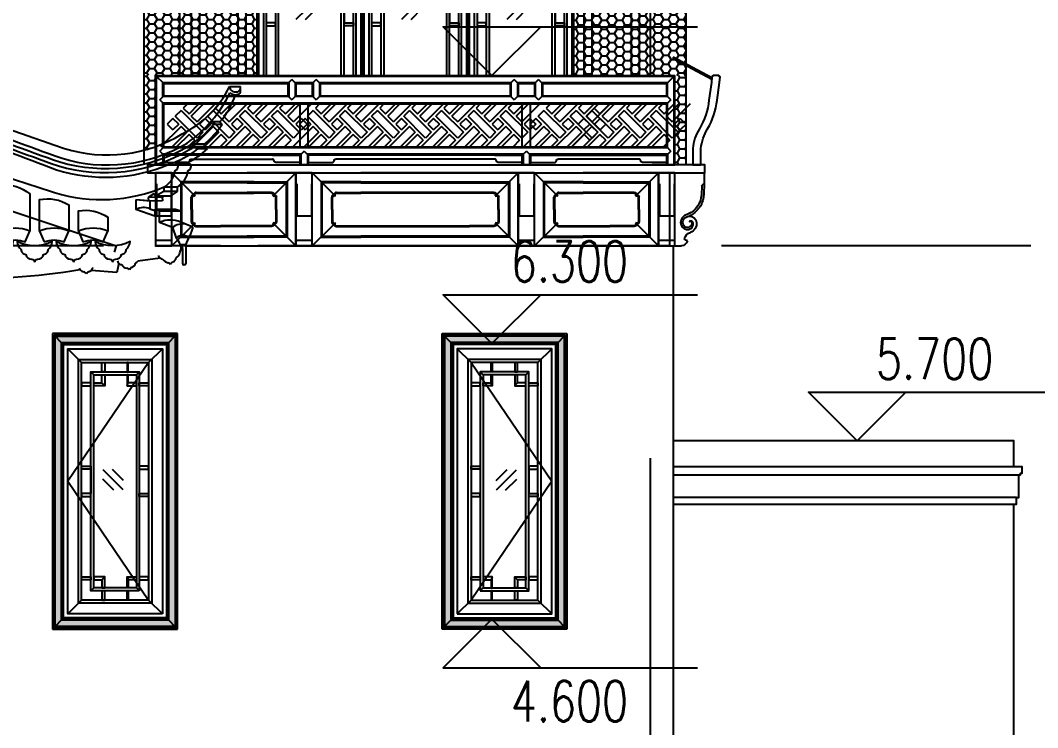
# Model space of a CAD drawing. Extents: x 296441 to 853063, y 459050 to 1117990.
# Drawn here: x 601582 to 607851, y 972470 to 976828 of the extents above; entities that cross this region are included whole.
import ezdxf
from ezdxf.xclip import XClip

# ---------------------------------------------------------------- set-up
doc = ezdxf.new("R2010")
doc.units = 0
doc.header["$LTSCALE"] = 1000
doc.header["$XCLIPFRAME"] = 0
for name, pattern in [('14-GRID$0$CENTER2', [28.575, 19.05, -3.175, 3.175, -3.175]), ('CENTER-1', [10, 6.25, -1.25, 1.25, -1.25]), ('G1-ELEV-ce-20$0$HIDDEN2', [4.7625, 3.175, -1.5875]), ('G1-ELEV-ce-20$0$LPC1417$0$HIDDEN2', [4.7625, 3.175, -1.5875])]:
    doc.linetypes.add(name, pattern=pattern)
for name, color, linetype in [('14-GRID$0$G-GRID', 9, '14-GRID$0$CENTER2'), ('95', 95, 'Continuous'), ('A-ELEV-HEVY', 2, 'Continuous'), ('A-ELEV-XTHIN', 5, 'Continuous'), ('G-ELEV-ce-TEXT$0$A-ANNO-LEVL', 3, 'Continuous'), ('G-ELEV-ce-TEXT$0$A-ANNO-LEVL-TEXT', 255, 'Continuous'), ('G1-ELEV-ce$0$A-ELEV-THIN', 144, 'Continuous'), ('G1-ELEV-ce-20$0$A-ELEV-HDDN', 161, 'G1-ELEV-ce-20$0$HIDDEN2'), ('G1-ELEV-ce-20$0$A-ELEV-HEVY', 2, 'Continuous'), ('G1-ELEV-ce-20$0$A-ELEV-MEDM', 4, 'Continuous'), ('G1-ELEV-ce-20$0$A-ELEV-MEDM-HEVY', 2, 'Continuous'), ('G1-ELEV-ce-20$0$A-ELEV-THIN', 144, 'Continuous'), ('G1-ELEV-ce-20$0$A-ELEV-THIN-GRAY', 252, 'Continuous'), ('G1-ELEV-ce-20$0$LPC1417$0$A-ELEV-HDDN', 161, 'G1-ELEV-ce-20$0$LPC1417$0$HIDDEN2'), ('G1-ELEV-ce-20$0$LPC1417$0$A-ELEV-MEDM', 4, 'Continuous'), ('G1-ELEV-ce-20$0$LPC1417$0$A-ELEV-THIN', 145, 'Continuous'), ('G1-ELEV-ce-20$0$LPC1417$0$A-ELEV-WIND', 147, 'Continuous'), ('G1-ELEV-ce-20$0$LPC1417$0$G-XREF', 2, 'Continuous'), ('G1-ELEV-ce-20$0$LPM540255$0$A-ELEV-MEDM', 4, 'Continuous'), ('G1-ELEV-ce-20$0$LPM540255$0$A-ELEV-THIN', 144, 'Continuous'), ('G1-ELEV-ce-20$0$LPM540255$0$A-ELEV-THIN-GRAY', 252, 'Continuous'), ('G1-ELEV-ce-20$0$LPM540255$0$A-WALL', 1, 'Continuous'), ('ZT0_默认图层-----PM、LM、DY、JD', 7, 'Continuous'), ('ZT1_通用--填充---PM、LM、DY、JD', 8, 'Continuous'), ('主框线', 4, 'Continuous'), ('副框内口线', 6, 'Continuous'), ('花格栅', 6, 'Continuous'), ('铝合金花格条', 5, 'Continuous')]:
    doc.layers.add(name, color=color, linetype=linetype)
doc.layers.add('G1-ELEV-ce-20$0$！！！修改标记', color=2, linetype='Continuous', plot=False)
doc.styles.add('G-ELEV-ce-TEXT$0$GOA_01_thin_0.75', font='romans.shx', dxfattribs={"width": 0.75, "bigfont": 'hzdx.shx'})

# ---------------------------------------------------------------- blocks, each defined once
blk = doc.blocks.new('G1-ELEV-ce-20$0$木牛腿1-E2')
at = {"layer": 'G1-ELEV-ce-20$0$A-ELEV-MEDM'}
blk.add_lwpolyline([(0, 450), (100, 450), (100, 0), (0, 0)], close=True, dxfattribs=at)
at = {"layer": 'G1-ELEV-ce-20$0$A-ELEV-THIN'}
for p, q in [((0, 382.6), (5, 382.6)), ((5, 382.6), (5, 183)), ((100, 382.6), (95, 382.6)), ((95, 382.6), (95, 183)), ((0, 183), (100, 183)), ((0, 33), (100, 33))]:
    blk.add_line(p, q, dxfattribs=at)
blk = doc.blocks.new('G1-ELEV-ce-20$0$花饰1-E')
at = {"layer": 'G1-ELEV-ce-20$0$A-ELEV-THIN'}
for p, q in [((-166, 265), (-55.1, 154.1)), ((-19.8, 189.5), (-95.3, 265)), ((-5.6, 203.6), (-67, 265)), ((3.7, 265), (29.7, 239)), ((43.8, 224.9), (-90.5, 90.5)), ((-55.1, 55.1), (79.2, 189.5)), ((-19.8, 189.5), (-55.1, 154.1)), ((29.7, 239), (-5.6, 203.6)), ((43.8, 224.9), (79.2, 189.5)), ((-104.6, 175.4), (-140, 140)), ((-140, 140), (-104.6, 104.6)), ((-104.6, 175.4), (-69.3, 140)), ((-69.3, 140), (-104.6, 104.6)), ((8.5, 90.5), (43.8, 125.9)), ((43.8, 125.9), (169.7, 0)), ((58, 140), (93.3, 175.4)), ((58, 140), (93.3, 104.6)), ((93.3, 175.4), (128.7, 140)), ((128.7, 140), (93.3, 104.6)), ((-90.5, 90.5), (-55.1, 55.1)), ((-41, 41), (-5.6, 76.4)), ((-5.6, 76.4), (70.7, 0)), ((8.5, 90.5), (99, 0)), ((-41, 41), (0, 0))]:
    blk.add_line(p, q, dxfattribs=at)
blk = doc.blocks.new('G1-ELEV-ce-20$0$美人靠1-E')
at = {"layer": 'G1-ELEV-ce-20$0$A-ELEV-MEDM', "ltscale": 0.1}
blk.add_lwpolyline([(-115, 508), (-119, 542, -0.370651), (-113, 545, -0.499609), (-110, 550), (-79, 550, -0.140378), (-76, 550, -0.281838), (-74, 546, -0.396874), (-68, 542), (-65, 508), (-50, 398, 0.101584), (8, 222, -0.112631), (50, 100), (50, 0), (0, 0), (0, 100, 0.10801), (-42, 222, -0.101584), (-101, 398)], format="xyb", close=True, dxfattribs=at)
at = {"layer": 'G1-ELEV-ce-20$0$A-ELEV-THIN'}
for p, q in [((-68, 535), (170, 663.5)), ((-67, 525), (170, 652.3))]:
    blk.add_line(p, q, dxfattribs=at)
at = {"layer": 'G1-ELEV-ce-20$0$A-ELEV-THIN', "ltscale": 0.1}
blk.add_line((170, 663.5), (170, 652.3), dxfattribs=at)
blk = doc.blocks.new('G1-ELEV-ce-20$0$木牛腿1-E1')
at = {"layer": 'G1-ELEV-ce-20$0$A-ELEV-MEDM'}
for p, q in [((-7061.3, -100), (-7061.3, -188.2)), ((-7061.3, -100), (-7061.3, -183.7)), ((-6851.3, -100), (-7061.3, -100)), ((-6851.3, -550), (-6851.3, -100)), ((-7061.3, -167.4), (-7061.3, -167.4)), ((-6851.3, -550), (-6921.3, -550)), ((-6851.3, -550), (-6851.3, -550))]:
    blk.add_line(p, q, dxfattribs=at)
for centre, radius, start, end in [((-6666.3, -190.6), 395, 179.64595, 191.63716), ((-6910, -227.7), 149.5, 196.55778, 225.19769), ((-6971, -411.7), 45.1, 87.70871, 170.90618), ((-6910.1, -234.9), 144.4, 223.22066, 245.84577), ((-6957.2, -410.9), 58.6, 173.85473, 250.57843), ((-6994.8, -519.6), 56.4, 15.84338, 71.35495), ((-6957.2, -500.3), 17.2, 264.11524, 346.87098), ((-6916.5, -506.4), 43.9, 194.51709, 263.69287)]:
    blk.add_arc(centre, radius, start, end, dxfattribs=at)
at = {"layer": 'G1-ELEV-ce-20$0$A-ELEV-THIN-GRAY'}
for points in [[(-7047.6, -181), (-7047.6, -180.9, 0.045546), (-7039.8, -267.1, 0.097102), (-7015.3, -313.2, 0.132336), (-6956.2, -356.5, 0.076381)], [(-6956.2, -356.5, -0.355172), (-6917, -405.9, -0.371242), (-6952.2, -447.5, -0.520724), (-6994.6, -410.5, -0.601047), (-6971.2, -398.3, 0.447552), (-6986.3, -408.1, 0.457914), (-6955.2, -436.7, 0.505938), (-6936.1, -385.8, 0.175527), (-6969.2, -366.6, 0.232503)]]:
    blk.add_lwpolyline(points, format="xyb", dxfattribs=at)
blk.add_arc((-7067.7, -187.6), 21.2, 18.18472, 72.60992, dxfattribs=at)
blk = doc.blocks.new('G1-ELEV-ce-20$0$镶板450-E')
at = {"layer": 'G1-ELEV-ce-20$0$A-ELEV-MEDM'}
blk.add_lwpolyline([(300, 0), (0, 0), (0, 450), (300, 450)], dxfattribs=at)
at = {"layer": 'G1-ELEV-ce-20$0$A-ELEV-THIN'}
blk.add_lwpolyline([(300, 390), (60, 390), (60, 60), (300, 60)], dxfattribs=at)
at = {"layer": 'G1-ELEV-ce-20$0$A-ELEV-THIN', "ltscale": 0.1}
for points in [[(150, 325), (300, 325)], [(125, 225), (125, 300)], [(125, 225), (125, 150)], [(150, 125), (300, 125)]]:
    blk.add_lwpolyline(points, dxfattribs=at)
for centre, start, end in [((150.3, 314.5), 91.79938, 226.95663), ((135.5, 299.6), 43.29126, 177.95712), ((135.5, 150.4), 182.04288, 316.70874), ((150.3, 135.5), 133.04337, 268.20062)]:
    blk.add_arc(centre, 10.5, start, end, dxfattribs=at)
at = {"layer": 'G1-ELEV-ce-20$0$A-ELEV-THIN-GRAY', "ltscale": 0.1}
for p, q in [((135, 315), (0, 450)), ((135, 135), (0, 0))]:
    blk.add_line(p, q, dxfattribs=at)
for points in [[(300, 395), (55, 395), (55, 55), (300, 55)], [(150, 330), (300, 330)], [(120, 225), (120, 300)], [(120, 225), (120, 150)], [(150, 120), (300, 120)]]:
    blk.add_lwpolyline(points, dxfattribs=at)
for centre, start, end in [((135, 300), 90, 180), ((150, 315), 90, 180), ((135, 150), 180, 270), ((150, 135), 180, 270)]:
    blk.add_arc(centre, 15, start, end, dxfattribs=at)
blk = doc.blocks.new('G1-ELEV-ce-20$0$芽头1-E')
at = {"layer": 'G1-ELEV-ce-20$0$A-ELEV-THIN'}
blk.add_lwpolyline([(170, 50), (0, 50), (0, 5), (150, 5, 0.414214), (160, 15, -0.414214), (170, 25)], format="xyb", dxfattribs=at)
blk = doc.blocks.new('G1-ELEV-ce-20$0$小脚1-E1')
at = {"layer": 'G1-ELEV-ce-20$0$A-ELEV-MEDM'}
for p, q in [((-25, -85), (-25, -25)), ((25, -85), (25, -25)), ((-25, -85), (25, -85))]:
    blk.add_line(p, q, dxfattribs=at)
at = {"layer": 'G1-ELEV-ce-20$0$A-ELEV-THIN-GRAY', "ltscale": 0.1}
for p, q in [((0, 0), (-25, -25)), ((0, 0), (25, -25)), ((-20, -20), (-20, -85)), ((20, -20), (20, -85))]:
    blk.add_line(p, q, dxfattribs=at)
blk = doc.blocks.new('G1-ELEV-ce-20$0$结子2-E1')
at = {"layer": 'G1-ELEV-ce-20$0$A-ELEV-MEDM'}
for p, q in [((-25, 100), (-25, 25)), ((25, 100), (25, 25))]:
    blk.add_line(p, q, dxfattribs=at)
at = {"layer": 'G1-ELEV-ce-20$0$A-ELEV-THIN-GRAY', "color": 8}
for p, q in [((-25, 100), (0, 125)), ((-20, 105), (-20, 20)), ((25, 100), (0, 125)), ((20, 105), (20, 20)), ((-25, 25), (0, 0)), ((25, 25), (0, 0))]:
    blk.add_line(p, q, dxfattribs=at)
blk = doc.blocks.new('单层玻璃')
at = {"layer": '95'}
for p, q in [((-1.22, -0.09), (0.09, 1.22)), ((-1.18, -1.18), (1.18, 1.18)), ((-0.09, -1.22), (1.22, 0.09))]:
    blk.add_line(p, q, dxfattribs=at)
blk = doc.blocks.new('*U2049')
at = {"color": 8}
for p, q in [((118.8, -18.8), (33, 67)), ((531.2, -18.8), (617, 67)), ((118.8, -1481.2), (33, -1567)), ((531.2, -1481.2), (617, -1567))]:
    blk.add_line(p, q, dxfattribs=at)
blk.add_lwpolyline([(617, -1567), (33, -1567), (33, 67), (617, 67)], close=True)
at = {"color": 2, "ltscale": 250}
blk.add_lwpolyline([(531.2, -1481.2), (118.8, -1481.2), (118.8, -18.8), (531.2, -18.8)], close=True, dxfattribs=at)
at = {"layer": '主框线'}
blk.add_lwpolyline([(642, -1592), (8, -1592), (8, 92), (642, 92)], close=True, dxfattribs=at)
at = {"layer": '副框内口线', "linetype": 'CENTER-1', "ltscale": 40}
blk.add_lwpolyline([(650, -1600), (0, -1600), (0, 100), (650, 100)], close=True, dxfattribs=at)
at = {"layer": '花格栅', "color": 6, "ltscale": 250}
blk.add_lwpolyline([(551.2, -1501.2), (98.8, -1501.2), (98.8, 1.2), (551.2, 1.2)], close=True, dxfattribs=at)
at = {"layer": '铝合金花格条'}
for p, q in [((175.8, -675), (175.8, -825)), ((474.2, -675), (474.2, -825))]:
    blk.add_line(p, q, dxfattribs=at)
for points in [[(243.8, -18.8), (261.8, -18.8), (261.8, -75.8), (243.8, -75.8)], [(406.2, -18.8), (400.2, -18.8), (400.2, -75.8), (406.2, -75.8)], [(474.2, -1424.2), (175.8, -1424.2), (175.8, -75.8), (474.2, -75.8)], [(456.2, -1406.2), (193.8, -1406.2), (193.8, -93.8), (456.2, -93.8)], [(118.8, -143.8), (118.8, -161.8), (175.8, -161.8), (175.8, -143.8)], [(531.2, -143.8), (531.2, -161.8), (474.2, -161.8), (474.2, -143.8)], [(175.8, -675), (118.8, -675), (118.8, -657), (175.8, -657)], [(474.2, -675), (531.2, -675), (531.2, -657), (474.2, -657)], [(175.8, -825), (118.8, -825), (118.8, -843), (175.8, -843)], [(474.2, -825), (531.2, -825), (531.2, -843), (474.2, -843)], [(118.8, -1356.2), (118.8, -1338.2), (175.8, -1338.2), (175.8, -1356.2)], [(531.2, -1356.2), (531.2, -1338.2), (474.2, -1338.2), (474.2, -1356.2)], [(243.8, -1481.2), (261.8, -1481.2), (261.8, -1424.2), (243.8, -1424.2)], [(406.2, -1481.2), (400.2, -1481.2), (400.2, -1424.2), (406.2, -1424.2)]]:
    blk.add_lwpolyline(points, close=True, dxfattribs=at)
for points in [[(193.8, -93.8), (175.8, -75.8)], [(261.8, -161.8), (243.8, -143.8), (243.8, -93.8), (261.8, -93.8), (261.8, -161.8), (193.8, -161.8), (193.8, -143.8), (243.8, -143.8)], [(400.2, -161.8), (406.2, -143.8), (406.2, -93.8), (400.2, -93.8), (400.2, -161.8), (456.2, -161.8), (456.2, -143.8), (406.2, -143.8)], [(456.2, -93.8), (474.2, -75.8)], [(261.8, -1338.2), (243.8, -1356.2), (243.8, -1406.2), (261.8, -1406.2), (261.8, -1338.2), (193.8, -1338.2), (193.8, -1356.2), (243.8, -1356.2)], [(400.2, -1338.2), (406.2, -1356.2), (406.2, -1406.2), (400.2, -1406.2), (400.2, -1338.2), (456.2, -1338.2), (456.2, -1356.2), (406.2, -1356.2)]]:
    blk.add_lwpolyline(points, dxfattribs=at)
at = {"layer": '铝合金花格条', "elevation": -0.1}
for points in [[(193.8, -1406.2), (175.8, -1424.2)], [(456.2, -1406.2), (474.2, -1424.2)]]:
    blk.add_lwpolyline(points, dxfattribs=at)
at = {"extrusion": (0, 0, -1), "xscale": 52.5, "yscale": 52.5, "zscale": -52.5}
blk.add_blockref('单层玻璃', (-313.1, -740.5), dxfattribs=at)
blk = doc.blocks.new('20200327142859')
at = {"ltscale": 1000}
blk.add_lwpolyline([(531.2, -118.8), (33, -850), (531.2, -1581.2)], dxfattribs=at)
blk.add_blockref('*U2049', (0, -100), dxfattribs=at)
blk = doc.blocks.new('G1-ELEV-ce-20$0$650X1600')
at = {"layer": 'ZT1_通用--填充---PM、LM、DY、JD', "ltscale": 1000}
h = blk.add_hatch(dxfattribs=at)
h.set_pattern_fill('混凝土', color=256, scale=10)
h.set_pattern_definition([(50, (607144.57, 985384.94), (71.7260183, -6.2752135), [7.5, -82.5]), (355, (607144.57, 985384.94), (-13.8751334, 75.2192134), [6, -66]), (100.4514, (607150.546, 985384.415), (57.850938, 68.943954), [6.374019, -70.114211]), (46.1842, (607144.57, 985404.94), (106.724105, -16.5519014), [11.25, -123.75]), (96.6356, (607153.46, 985403.56), (93.466271, 97.411787), [9.561029, -105.1713]), (351.1842, (607144.57, 985404.94), (93.466195, 97.41186), [9, -99]), (21, (607154.57, 985399.94), (59.6907052, -40.261889), [7.5, -82.5]), (326, (607154.57, 985399.94), (24.331533, 72.5150045), [6, -66]), (71.4514, (607159.54, 985396.58), (84.022263, 32.2530497), [6.374019, -70.114211]), (37.5, (607144.57, 985384.938), (1.21598553, 33.2893854), [0, -65.2, 0, -67, 0, -66.25]), (7.5, (607144.57, 985384.938), (26.3069537, 39.4411712), [0, -38.2, 0, -63.7, 0, -25.25]), (327.5, (607122.27, 985384.938), (53.3822436, -2.2554872), [0, -25, 0, -78, 0, -103.5]), (317.5, (607112.27, 985384.94), (58.318617, 10.0104982), [0, -32.5, 0, -51.8, 0, -73.5])])
h.paths.add_polyline_path([(700, 1750), (-50, 1750), (-50, -50), (700, -50)])
h.paths.add_polyline_path([(0, 1700), (0, 0), (650, 0), (650, 1700)])
at = {"layer": 'G1-ELEV-ce-20$0$LPC1417$0$A-ELEV-HDDN'}
blk.add_lwpolyline([(-60, 1760), (710, 1760), (710, -60), (-60, -60)], close=True, dxfattribs=at)
at = {"layer": 'G1-ELEV-ce-20$0$LPC1417$0$A-ELEV-MEDM'}
blk.add_lwpolyline([(700, 1750), (-50, 1750), (-50, -50), (700, -50)], close=True, dxfattribs=at)
at = {"layer": 'G1-ELEV-ce-20$0$LPC1417$0$A-ELEV-THIN'}
for p, q in [((0, 1700), (-50, 1750)), ((0, 1700), (-50, 1750)), ((650, 1700), (700, 1750)), ((0, 0), (-50, -50)), ((0, 0), (-50, -50)), ((650, 0), (700, -50))]:
    blk.add_line(p, q, dxfattribs=at)
for points in [[(695, 1745), (-45, 1745), (-45, -45), (695, -45)], [(655, 1705), (-5, 1705), (-5, -5), (655, -5)]]:
    blk.add_lwpolyline(points, close=True, dxfattribs=at)
at = {"layer": 'G1-ELEV-ce-20$0$LPC1417$0$A-ELEV-WIND', "ltscale": 0.01}
blk.add_lwpolyline([(0, 1700), (650, 1700), (650, 0), (0, 0)], close=True, dxfattribs=at)
at = {"layer": 'G1-ELEV-ce-20$0$LPC1417$0$G-XREF'}
blk.add_lwpolyline([(650, 1700), (0, 1700), (0, 0), (650, 0)], close=True, dxfattribs=at)
at = {"ltscale": 1000, "xscale": -1}
blk.add_blockref('20200327142859', (650, 1700), dxfattribs=at)
blk = doc.blocks.new('G1-ELEV-ce-20$0$xieshanqiqiao-E')
at = {"layer": 'G1-ELEV-ce-20$0$A-ELEV-HDDN'}
for p, q in [((-750, 250), (-1000, 250)), ((-750, 250), (0, 0)), ((0, 0), (-12.6, -37.9))]:
    blk.add_line(p, q, dxfattribs=at)
blk.add_lwpolyline([(-1000, 250), (-1680, 545.7)], dxfattribs=at)
at = {"layer": 'G1-ELEV-ce-20$0$A-ELEV-MEDM'}
for p, q in [((-1574.6, 987.3), (-1574.6, 962.3)), ((-1574.6, 987.3), (-1549.6, 987.3)), ((-1574.6, 937.3), (-1574.6, 912.3))]:
    blk.add_line(p, q, dxfattribs=at)
at = {"layer": 'G1-ELEV-ce-20$0$A-ELEV-MEDM', "ltscale": 0.1}
for p, q in [((699.2, 981.6), (766.6, 981.6)), ((767.5, 953.9), (767.1, 976.4)), ((639.6, 764.4), (654.5, 748.9)), ((543.8, 626.5), (541.1, 610.9)), ((541.1, 610.9), (562.4, 598.4)), ((439, 514.6), (463.2, 500.7)), ((376.3, 336.2), (333.3, 307.6)), ((376.3, 363.8), (376.3, 336.2)), ((208.6, 276), (208.6, 228.9)), ((286, 278.1), (211.7, 276)), ((294.9, 307.6), (283.4, 299.8)), ((283.4, 299.8), (286, 278.1)), ((333.3, 307.6), (294.9, 307.6)), ((208.6, 228.9), (238.5, 219.4)), ((238.5, 226), (365.1, 226)), ((238.5, 226), (238.5, 219.4)), ((365.1, 226), (398.7, 217)), ((398.7, 217), (398.7, 146.2)), ((473.7, 116.6), (398.7, 146.2)), ((473.7, 116.6), (450.4, 50.8)), ((430, 11.1), (430, -110.4)), ((410.6, -110.4), (410.6, -16.2)), ((16.2, -105.6), (4.9, -163.1)), ((16.2, -105.6), (4.9, -163.1)), ((271.7, -75.4), (134.2, -92.8)), ((424.8, -115.6), (415.8, -115.6)), ((4.9, -163.1), (-154.5, -150.7)), ((4.9, -163.1), (-154.5, -150.7))]:
    blk.add_line(p, q, dxfattribs=at)
at = {"layer": 'G1-ELEV-ce-20$0$A-ELEV-MEDM'}
blk.add_lwpolyline([(-1574.6, 962.3), (-1564, 944.9), (-1574.6, 937.3)], dxfattribs=at)
blk.add_lwpolyline([(-1574.6, 912.3, 0.352659), (-1574.6, 778.4, 2.679207)], format="xyb", dxfattribs=at)
blk.add_arc((-1443.1, 770.5), 241.6, 65.28752, 116.18175, dxfattribs=at)
at = {"layer": 'G1-ELEV-ce-20$0$A-ELEV-MEDM', "ltscale": 0.1}
for centre, radius, start, end in [((3901.3, 13240.3), 13325.3, 246.82835, 251.53753), ((121.9, 1268.4), 644.5, 296.26699, 333.58344), ((744.7, 956.5), 23, 288.14517, 353.35207), ((280.3, 1079.9), 478.2, 318.728, 341.96202), ((732.2, 998.6), 66.9, 272.33927, 287.12276), ((-54.8, 1448.8), 888.1, 252.71994, 301.34935), ((78.3, 1158.2), 706.8, 311.20146, 324.60925), ((260.7, 910), 433.7, 294.27797, 314.06417), ((315.2, 477.5), 128.3, 298.90547, 353.33743), ((426.3, 496), 37.1, 295.98373, 7.17248), ((340.1, -9.1), 61.3, 328.21862, 12.1987), ((345.3, -38), 68.8, 18.45642, 41.7333), ((562.4, -31.9), 139.2, 143.55737, 162.01385), ((291, -48.6), 33.1, 196.84258, 261.73758), ((359.1, -40), 33.1, 292.67871, 357.5737), ((39.4, -82), 33.1, 196.84258, 241.88816), ((39.4, -82), 33.1, 241.88816, 261.73758), ((39.4, -82), 33.1, 241.88816, 261.73758), ((70, -97.2), 39.4, 206.34635, 264.79997), ((70, -97.2), 39.4, 206.34635, 264.79997), ((81.6, -95.7), 39.4, 289.61632, 348.06993), ((81.6, -95.7), 39.4, 289.61632, 348.06993), ((107.5, -73.3), 33.1, 292.67871, 323.98908), ((107.5, -73.3), 33.1, 292.67871, 323.98908), ((335.5, -43.6), 62, 217.43689, 256.61467), ((318.3, -120.8), 17.1, 24.77691, 80.42162), ((363.1, -127.1), 32.2, 120.99862, 155.32257), ((333.3, -62.3), 39.4, 289.61632, 348.06993), ((415.8, -110.4), 5.18, 180, 270), ((424.8, -110.4), 5.18, 270, 0), ((-191.6, -121), 39.4, 201.92741, 217.26558), ((-191.6, -121), 39.4, 217.26558, 260.38103), ((-209.7, -190), 32.2, 34.67478, 68.99872), ((-209.7, -190), 32.2, 34.67478, 68.99872), ((-155, -187.3), 32.2, 116.57968, 150.90362), ((-155, -187.3), 32.2, 116.57968, 150.90362), ((-179.8, -120.5), 39.4, 285.19737, 310.88327), ((-179.8, -120.5), 39.4, 285.19737, 310.88327), ((-179.8, -120.5), 39.4, 310.88327, 343.65099), ((57.2, -167.3), 32.2, 39.09372, 73.41766), ((57.2, -167.3), 32.2, 39.09372, 73.41766), ((111.5, -160.5), 32.2, 120.99862, 155.32257), ((111.5, -160.5), 32.2, 120.99862, 155.32257)]:
    blk.add_arc(centre, radius, start, end, dxfattribs=at)
at = {"layer": 'G1-ELEV-ce-20$0$A-ELEV-MEDM-HEVY'}
blk.add_line((-1040.4, -200), (-1400, -200), dxfattribs=at)
blk.add_arc((-915.1, 4034.9), 4236.7, 268.3059, 279.40321, dxfattribs=at)
at = {"layer": 'G1-ELEV-ce-20$0$A-ELEV-THIN'}
for p, q in [((639.6, 764.4), (582.8, 764.4)), ((582.8, 764.4), (599.4, 748.9)), ((654.5, 748.9), (599.4, 748.9)), ((470.3, 626.5), (467.5, 610.9)), ((541.1, 610.9), (467.5, 610.9)), ((543.8, 626.5), (470.3, 626.5)), ((482.3, 610.9), (503.6, 598.4)), ((562.4, 598.4), (503.6, 598.4)), ((439, 514.6), (359.2, 514.6)), ((359.2, 514.6), (382.8, 500.7)), ((463.2, 500.7), (382.8, 500.7)), ((231.6, 321.8), (197.2, 299.4)), ((242.3, 307.6), (231.6, 321.8)), ((294.8, 336.2), (242.3, 307.6)), ((294.8, 364.8), (294.8, 336.2)), ((294.8, 363.8), (376.3, 363.8)), ((376.3, 336.2), (294.8, 336.2)), ((199.8, 277.8), (122.3, 283.9)), ((211.7, 276), (122.3, 283.9)), ((122.3, 283.9), (122.3, 225.1)), ((283.4, 299.8), (197.2, 299.4)), ((197.2, 299.4), (199.8, 277.8)), ((294.9, 307.6), (242.3, 307.6)), ((238.5, 183.2), (122.3, 225.1)), ((267.5, 217), (238.5, 226)), ((238.5, 219.4), (238.5, 183.2)), ((267.5, 217), (398.7, 217)), ((267.5, 145.5), (267.5, 217)), ((347.3, 114.6), (267.5, 145.5)), ((347.5, 114.7), (370.7, 48.9)), ((395.4, 10), (430, 11.1))]:
    blk.add_line(p, q, dxfattribs=at)
for points in [[(-1649.2, 91.5), (-1649.2, 612, -0.2), (-1469.2, 612), (-1469.2, 91.5)], [(-1420.5, 91.5), (-1420.5, 612, -0.2), (-1240.5, 612), (-1240.5, 91.5)], [(-1191.8, 91.5), (-1191.8, 551.2, -0.196654), (-1011.8, 517.9), (-1011.8, 91.5)], [(-951.8, 91.5), (-951.8, 454.3, -0.192612), (-771.8, 404), (-771.8, 91.5)], [(-711.8, 91.5), (-711.8, 378.1, -0.190732), (-531.8, 321.4), (-531.8, 91.5)], [(-471.8, 91.5), (-471.8, 285.4, -0.196819), (-291.8, 252.9), (-291.8, 91.5)], [(-231.8, 91.5), (-231.8, 216.7, -0.195296), (-51.8, 177), (-51.8, 91.5)], [(-1621.5, 25.1, -0.2), (-1496.9, 25.1), (-1469.2, 91.5, 0.2), (-1649.2, 91.5), (-1621.5, 25.1)], [(-1392.8, 25.1, -0.2), (-1268.2, 25.1), (-1240.5, 91.5, 0.2), (-1420.5, 91.5), (-1392.8, 25.1)], [(-1164.1, 25.1, -0.2), (-1039.5, 25.1), (-1011.8, 91.5, 0.2), (-1191.8, 91.5), (-1164.1, 25.1)], [(-924.1, 25.1, -0.2), (-799.5, 25.1), (-771.8, 91.5, 0.2), (-951.8, 91.5), (-924.1, 25.1)], [(-684.1, 25.1, -0.2), (-559.5, 25.1), (-531.8, 91.5, 0.2), (-711.8, 91.5), (-684.1, 25.1)], [(-444.1, 25.1, -0.2), (-319.5, 25.1), (-291.8, 91.5, 0.2), (-471.8, 91.5), (-444.1, 25.1)], [(-204.1, 25.1, -0.2), (-79.5, 25.1), (-51.8, 91.5, 0.2), (-231.8, 91.5), (-204.1, 25.1)], [(-1450.5, -100, -0.408684), (-1432.8, -82, 0.371092), (-1395.6, -51.8, 0.424354), (-1367.4, -21.8, 0.213335), (-1342.5, 27.6, -0.244572), (-1558.5, 27.6, 0.213335), (-1533.6, -21.8, 0.424354), (-1505.3, -51.8, 0.371092), (-1468.1, -82, -0.408684), (-1450.5, -100)], [(-1221.8, -100, -0.408684), (-1204.1, -82, 0.371092), (-1166.9, -51.8, 0.424354), (-1138.6, -21.8, 0.213335), (-1113.8, 27.6, -0.244572), (-1329.8, 27.6, 0.213335), (-1304.9, -21.8, 0.424354), (-1276.6, -51.8, 0.371092), (-1239.4, -82, -0.408684), (-1221.8, -100)], [(-981.8, -100, -0.408684), (-964.1, -82, 0.371092), (-926.9, -51.8, 0.424354), (-898.6, -21.8, 0.213335), (-873.8, 27.6, -0.244572), (-1089.8, 27.6, 0.213335), (-1064.9, -21.8, 0.424354), (-1036.6, -51.8, 0.371092), (-999.4, -82, -0.408684), (-981.8, -100)], [(-741.8, -100, -0.408684), (-724.1, -82, 0.371092), (-686.9, -51.8, 0.424354), (-658.6, -21.8, 0.213335), (-633.8, 27.6, -0.244572), (-849.8, 27.6, 0.213335), (-824.9, -21.8, 0.424354), (-796.6, -51.8, 0.371092), (-759.4, -82, -0.408684), (-741.8, -100)], [(-501.8, -100, -0.408684), (-484.1, -82, 0.371092), (-446.9, -51.8, 0.424354), (-418.6, -21.8, 0.213335), (-393.8, 27.6, -0.244572), (-609.8, 27.6, 0.213335), (-584.9, -21.8, 0.424354), (-556.6, -51.8, 0.371092), (-519.4, -82, -0.408684), (-501.8, -100)], [(-261.8, -100, -0.408684), (-244.1, -82, 0.371092), (-206.9, -51.8, 0.424354), (-178.6, -21.8, 0.213335), (-153.8, 27.6, -0.244572), (-369.8, 27.6, 0.213335), (-344.9, -21.8, 0.424354), (-316.6, -51.8, 0.371092), (-279.4, -82, -0.408684), (-261.8, -100)], [(-21.8, -100, -0.408684), (-4.1, -82, 0.371092), (33.1, -51.8, 0.424354), (61.4, -21.8, 0.213335), (86.2, 27.6, -0.244572), (-129.8, 27.6, 0.213335), (-104.9, -21.8, 0.424354), (-76.6, -51.8, 0.371092), (-39.4, -82, -0.408684), (-21.8, -100)]]:
    blk.add_lwpolyline(points, format="xyb", dxfattribs=at)
for centre, radius, start, end in [((7679.8, 23111.8), 24003.7, 247.32259, 250.44183), ((6163.7, 19036.8), 19630.5, 246.84799, 250.62893), ((9940.2, 29193.9), 30439.9, 247.86837, 250.26388), ((-25.2, 1295.2), 807, 304.96937, 334.20503), ((734.2, 983.9), 35.1, 183.66213, 282.16803), ((732.6, 977.7), 45.9, 227.19873, 272.85765), ((740.2, 976.4), 26.9, 273.09506, 11.21802), ((18874.6, 52177.6), 55172.1, 248.24464, 249.58942), ((2816.8, 10644.5), 10798, 245.99309, 252.78638), ((163.9, 1094.2), 555.8, 300.61412, 321.59801), ((163.9, 1094.2), 555.8, 300.61412, 321.59801), ((-54.3, 1463.4), 964.3, 252.82688, 300.65003), ((-67.9, 1473.1), 1021.4, 253.63244, 300.33629), ((-64.7, 1492.4), 1015, 253.8281, 300.27133), ((127.5, 1083.9), 614.2, 288.56994, 307.76031), ((270.4, 945.6), 396.2, 296.75257, 302.3415), ((-65.9, 1430.9), 1007.4, 252.645, 292.72014), ((234.8, 477.5), 128.3, 298.90547, 353.33743), ((346, 496), 37.1, 295.98373, 7.17248), ((-87.9, 1253), 967.6, 252.51035, 293.43169), ((169.3, 137.3), 99.6, 66.80138, 118.17387), ((333.9, -2), 161.7, 66.36672, 114.2237), ((411.3, 28.1), 107.6, 80.59266, 126.5113), ((411.8, 3), 61.6, 90.81493, 131.77654), ((412.8, 6.5), 58.1, 49.67975, 91.86971), ((-88.7, -270.2), 559.4, 29.80659, 34.78322)]:
    blk.add_arc(centre, radius, start, end, dxfattribs=at)
blk = doc.blocks.new('G1-ELEV-ce-20$0$LPM540255$0$回纹头1A-E')
at = {"layer": 'G1-ELEV-ce-20$0$LPM540255$0$A-ELEV-MEDM'}
for p, q in [((0, 0), (120, 0)), ((0, 0), (0, -200)), ((0, -200), (120, -200))]:
    blk.add_line(p, q, dxfattribs=at)
at = {"layer": 'G1-ELEV-ce-20$0$LPM540255$0$A-ELEV-THIN'}
for points in [[(0, -92, 0.414214), (8, -100), (67, -100), (8, -100), (67, -100, 0.414214), (75, -92), (75, -50.4, 0.414214), (59, -34.4), (55, -34.4, 0.427294), (38.5, -52.4, -0.596512), (55, -56), (55, -72, -0.414214), (47, -80), (31, -80, -0.344543), (20, -72), (20, -36, -0.414213), (36, -20), (120, -20)], [(121, -45, 0.414214), (110, -56), (110, -144, 0.414214), (121, -155, 0.414214)], [(0, -108, -0.414214), (8, -100), (67, -100), (8, -100), (67, -100, -0.414214), (75, -108), (75, -149.6, -0.414214), (59, -165.6), (55, -165.6, -0.427294), (38.5, -147.6, 0.596512), (55, -144), (55, -128, 0.414214), (47, -120), (31, -120, 0.344543), (20, -128), (20, -164, 0.414213), (36, -180), (120, -180)]]:
    blk.add_lwpolyline(points, format="xyb", dxfattribs=at)
at = {"layer": 'G1-ELEV-ce-20$0$LPM540255$0$A-ELEV-THIN-GRAY'}
for points in [[(38.5, -51.3, -0.720193), (60, -55.4), (60, -72, -0.414214), (47, -85), (31, -85, -0.369393), (15, -72), (15, -36, -0.414213), (36, -15), (120, -15)], [(121, -40, 0.414214), (105, -56), (105, -144, 0.414214), (121, -160)], [(38.5, -148.7, 0.720193), (60, -144.6), (60, -128, 0.414214), (47, -115), (31, -115, 0.369393), (15, -128), (15, -164, 0.414213), (36, -185), (120, -185)]]:
    blk.add_lwpolyline(points, format="xyb", dxfattribs=at)
blk = doc.blocks.new('*U2069')
at = {"color": 8}
for p, q in [((56, -306), (39, -289)), ((594, -306), (611, -289)), ((56, -2094), (39, -2111)), ((594, -2094), (611, -2111))]:
    blk.add_line(p, q, dxfattribs=at)
at = {"color": 2, "ltscale": 250}
blk.add_lwpolyline([(56, -2094), (594, -2094), (594, -306), (56, -306)], close=True, dxfattribs=at)
at = {"layer": '主框线'}
blk.add_lwpolyline([(8, -2142), (642, -2142), (642, -258), (8, -258)], close=True, dxfattribs=at)
at = {"layer": '副框内口线', "linetype": 'CENTER-1', "ltscale": 40}
for points in [[(650, -2150), (0, -2150), (0, -250), (650, -250)], [(0, -2150), (650, -2150), (650, -250), (0, -250)]]:
    blk.add_lwpolyline(points, close=True, dxfattribs=at)
at = {"layer": '花格栅', "color": 6, "ltscale": 250}
blk.add_lwpolyline([(39, -2111), (611, -2111), (611, -289), (39, -289)], close=True, dxfattribs=at)
at = {"layer": '铝合金花格条'}
for p, q in [((113, -1125), (113, -1275)), ((537, -1125), (537, -1275))]:
    blk.add_line(p, q, dxfattribs=at)
for points in [[(181, -306), (199, -306), (199, -363), (181, -363)], [(469, -306), (451, -306), (451, -363), (469, -363)], [(113, -2037), (537, -2037), (537, -363), (113, -363)], [(56, -431), (56, -449), (113, -449), (113, -431)], [(131, -2019), (519, -2019), (519, -381), (131, -381)], [(594, -431), (594, -449), (537, -449), (537, -431)], [(113, -1125), (56, -1125), (56, -1107), (113, -1107)], [(537, -1125), (594, -1125), (594, -1107), (537, -1107)], [(113, -1275), (56, -1275), (56, -1293), (113, -1293)], [(537, -1275), (594, -1275), (594, -1293), (537, -1293)], [(56, -1969), (56, -1951), (113, -1951), (113, -1969)], [(594, -1969), (594, -1951), (537, -1951), (537, -1969)], [(181, -2094), (199, -2094), (199, -2037), (181, -2037)], [(469, -2094), (451, -2094), (451, -2037), (469, -2037)]]:
    blk.add_lwpolyline(points, close=True, dxfattribs=at)
for points in [[(131, -381), (113, -363)], [(519, -381), (537, -363)], [(199, -449), (181, -431), (181, -381), (199, -381), (199, -449), (131, -449), (131, -431), (181, -431)], [(451, -449), (469, -431), (469, -381), (451, -381), (451, -449), (519, -449), (519, -431), (469, -431)], [(199, -1951), (181, -1969), (181, -2019), (199, -2019), (199, -1951), (131, -1951), (131, -1969), (181, -1969)], [(451, -1951), (469, -1969), (469, -2019), (451, -2019), (451, -1951), (519, -1951), (519, -1969), (469, -1969)]]:
    blk.add_lwpolyline(points, dxfattribs=at)
at = {"layer": '铝合金花格条', "elevation": -0.1}
for points in [[(131, -2019), (113, -2037)], [(519, -2019), (537, -2037)]]:
    blk.add_lwpolyline(points, dxfattribs=at)
at = {"extrusion": (0, 0, -1), "xscale": -52.5, "yscale": 52.5, "zscale": -52.5}
blk.add_blockref('单层玻璃', (-303.7, -1190.5), dxfattribs=at)
blk = doc.blocks.new('20200327153237')
at = {"ltscale": 1000}
blk.add_lwpolyline([(0, -1900), (1950, -1900), (1950, 0), (0, 0)], close=True, dxfattribs=at)
for p in [(0, 250), (650, 250), (1300, 250)]:
    blk.add_blockref('*U2069', p, dxfattribs=at)
blk = doc.blocks.new('20191223141605')
at = {"layer": 'ZT1_通用--填充---PM、LM、DY、JD', "ltscale": 1000}
h = blk.add_hatch(dxfattribs=at)
h.set_pattern_fill('HONEY', color=256, scale=20)
h.set_pattern_definition([(0, (-3270, 3e-09), (47.625, 27.4963), [31.75, -63.5]), (120, (-3270, 3e-09), (-47.625, 27.4963), [31.75, -63.5]), (60, (-3270, 3e-09), (6e-06, 54.9926), [-63.5, 31.75])])
h.paths.add_polyline_path([(-3050, 0), (-3270, 0), (-3270, 1750), (-3050, 1750)])
h = blk.add_hatch(dxfattribs=at)
h.set_pattern_fill('HONEY', color=256, scale=20)
h.set_pattern_definition([(0, (-3050, 1350), (47.625, 27.4963), [31.75, -63.5]), (120, (-3050, 1350), (-47.625, 27.4963), [31.75, -63.5]), (60, (-3050, 1350), (6e-06, 54.9926), [-63.5, 31.75])])
h.paths.add_polyline_path([(-3050, 1350), (-150, 1350), (-150, 1750), (-3050, 1750)])
h = blk.add_hatch(dxfattribs=at)
h.set_pattern_fill('HONEY', color=256, scale=20)
h.set_pattern_definition([(0, (-150, 8e-07), (47.625, 27.4963), [31.75, -63.5]), (120, (-150, 8e-07), (-47.625, 27.4963), [31.75, -63.5]), (60, (-150, 8e-07), (6e-06, 54.9926), [-63.5, 31.75])])
h.paths.add_polyline_path([(-150, 0), (70, 0), (70, 1750), (-150, 1750)])
h = blk.add_hatch(dxfattribs=at)
h.set_pattern_fill('HONEY', color=256, scale=20)
h.set_pattern_definition([(0, (-3050, 8e-07), (47.625, 27.4963), [31.75, -63.5]), (120, (-3050, 8e-07), (-47.625, 27.4963), [31.75, -63.5]), (60, (-3050, 8e-07), (6e-06, 54.9926), [-63.5, 31.75])])
h.paths.add_polyline_path([(-3050, 0), (-2575, 0), (-2575, 1350), (-3050, 1350)])
h = blk.add_hatch(dxfattribs=at)
h.set_pattern_fill('HONEY', color=256, scale=20)
h.set_pattern_definition([(0, (-625.013, -5), (47.625, 27.4963), [31.75, -63.5]), (120, (-625.013, -5), (-47.625, 27.4963), [31.75, -63.5]), (60, (-625.013, -5), (6e-06, 54.9926), [-63.5, 31.75])])
h.paths.add_polyline_path([(-150, 1350), (-625, 1350), (-625, -5), (-150, -5)])
h = blk.add_hatch(dxfattribs=at)
h.set_pattern_fill('HONEY', color=256, scale=20)
h.set_pattern_definition([(0, (-3270, -459.386), (47.625, 27.4963), [31.75, -63.5]), (120, (-3270, -459.386), (-47.625, 27.4963), [31.75, -63.5]), (60, (-3270, -459.386), (6e-06, 54.9926), [-63.5, 31.75])])
h.paths.add_polyline_path([(-3200, 0), (-3270, 0), (-3270, -459.4), (-3200, -459.4)])
h = blk.add_hatch(dxfattribs=at)
h.set_pattern_fill('HONEY', color=256, scale=20)
h.set_pattern_definition([(0, (0, -550), (47.625, 27.4963), [31.75, -63.5]), (120, (0, -550), (-47.625, 27.4963), [31.75, -63.5]), (60, (0, -550), (6e-06, 54.9926), [-63.5, 31.75])])
h.paths.add_polyline_path([(0, 0), (70, 0), (70, -550), (0, -550)])
at = {"layer": 'G1-ELEV-ce$0$A-ELEV-THIN', "elevation": -6.4}
for points in [[(-2641.4, -1.4), (-2641.4, 1198.6), (-2980, 1198.6), (-2980, -1.4)], [(-558.7, -1.4), (-558.7, 1198.6), (-220, 1198.6), (-220, -1.4)], [(-2691.4, -1.4), (-2691.4, 1148.6), (-2930, 1148.6), (-2930, -1.4)], [(-508.7, -1.4), (-508.7, 1148.6), (-270, 1148.6), (-270, -1.4)]]:
    blk.add_lwpolyline(points, dxfattribs=at)
at = {"layer": 'G1-ELEV-ce-20$0$A-ELEV-MEDM'}
for p, q in [((-3270, -550), (-3270, 1750)), ((-3050, 0), (-3050, 1750)), ((-150, 0), (-150, 1750)), ((70, -550), (70, 1750)), ((-330, 1650), (-2891.8, 1650))]:
    blk.add_line(p, q, dxfattribs=at)
at = {"layer": 'G1-ELEV-ce-20$0$A-ELEV-THIN'}
for points in [[(-3050, 1350), (-2575, 1350), (-2575, 0), (-3050, 0)], [(-150, 1350), (-625, 1350), (-625, 0), (-150, 0)]]:
    blk.add_lwpolyline(points, close=True, dxfattribs=at)
at = {"layer": 'G1-ELEV-ce-20$0$LPM540255$0$A-ELEV-THIN'}
for p, q in [((-331.5, 1582.5), (-2871.5, 1582.5)), ((-330, 1620), (-2870, 1620)), ((-331.5, 1417.5), (-2871.5, 1417.5)), ((-330, 1380), (-2870, 1380)), ((-3050, 1350), (-150, 1350))]:
    blk.add_line(p, q, dxfattribs=at)
at = {"layer": 'G1-ELEV-ce-20$0$LPM540255$0$A-ELEV-THIN-GRAY'}
for p, q in [((-331.5, 1590), (-2871.5, 1590)), ((-330, 1627.5), (-2870, 1627.5)), ((-331.5, 1410), (-2871.5, 1410)), ((-330, 1372.5), (-2870, 1372.5))]:
    blk.add_line(p, q, dxfattribs=at)
at = {"ltscale": 1000}
ref = blk.add_blockref('20200327153237', (-2575, 1350), dxfattribs=at)
XClip(ref).set_block_clipping_path([(0, -1350.0000000001), (1950, 0)])
at = {"layer": 'G1-ELEV-ce-20$0$LPM540255$0$A-WALL', "xscale": 1.500000000000582, "yscale": 1.500000000000582, "zscale": 1.500000000000582}
blk.add_blockref('G1-ELEV-ce-20$0$LPM540255$0$回纹头1A-E', (-3050, 1650), dxfattribs=at)
at = {"layer": 'G1-ELEV-ce-20$0$LPM540255$0$A-WALL', "extrusion": (0, 0, -1), "xscale": 1.500000000000582, "yscale": 1.500000000000582, "zscale": -1.500000000000582}
blk.add_blockref('G1-ELEV-ce-20$0$LPM540255$0$回纹头1A-E', (150, 1650), dxfattribs=at)

msp = doc.modelspace()

# ---------------------------------------------------------------- linework, layer by layer
at = {"layer": '14-GRID$0$G-GRID', "color": 8, "ltscale": 0.1}
for p, q in [((610665.9, 975437.7), (587815.4, 975437.7)), ((605465.9, 960795.6), (605465.9, 974137.7))]:
    msp.add_line(p, q, dxfattribs=at)
at = {"layer": 'A-ELEV-HEVY'}
for p, q in [((607705.5, 974077.7), (605605.5, 974077.7)), ((605605.5, 973847.7), (607705.5, 973847.7))]:
    msp.add_line(p, q, dxfattribs=at)
msp.add_lwpolyline([(607705.5, 971347.7), (607705.5, 973847.7), (607720.5, 973847.7), (607720.5, 973887.7), (607735.5, 973887.7), (607735.5, 974027.7), (607745.5, 974027.7), (607745.5, 974037.7), (607755.5, 974037.7), (607755.5, 974077.7), (607705.5, 974077.7), (607705.5, 974237.7), (605605.5, 974237.7)], dxfattribs=at)
at = {"layer": 'A-ELEV-XTHIN'}
for p, q in [((605605.5, 974027.7), (607735.5, 974027.7)), ((607720.5, 973887.7), (605605.5, 973887.7))]:
    msp.add_line(p, q, dxfattribs=at)
at = {"layer": 'G-ELEV-ce-TEXT$0$A-ANNO-LEVL'}
for points in [[(604788.5, 976787.7), (604488.5, 976487.7), (604188.5, 976787.7), (605754.6, 976787.7)], [(604788.5, 975137.7), (604488.5, 974837.7), (604188.5, 975137.7), (605754.6, 975137.7)], [(607038.9, 974537.7), (606738.9, 974237.7), (606438.9, 974537.7), (608005, 974537.7)], [(604788.5, 972837.7), (604488.5, 973137.7), (604188.5, 972837.7), (605754.6, 972837.7)]]:
    msp.add_lwpolyline(points, dxfattribs=at)
at = {"layer": 'G1-ELEV-ce-20$0$A-ELEV-HEVY', "ltscale": 0.1}
for p, q in [((602465.5, 975937.7), (602415.5, 975937.7)), ((602415.5, 975937.7), (605590.5, 975937.7)), ((602415.5, 975887.7), (605615.5, 975887.7)), ((602601.9, 975437.7), (605615.5, 975437.7))]:
    msp.add_line(p, q, dxfattribs=at)
for points in [[(602415.5, 975937.7), (602365.5, 975937.7), (602365.5, 975887.7), (602415.5, 975887.7)], [(605475.5, 975887.7), (605475.5, 975887.7), (605800.5, 975887.7), (605800.5, 975937.7), (605475.5, 975937.7)]]:
    msp.add_lwpolyline(points, dxfattribs=at)
at = {"layer": 'G1-ELEV-ce-20$0$A-ELEV-MEDM'}
for p, q in [((602415.5, 976487.7), (605615.5, 976487.7)), ((602415.5, 975937.7), (602415.5, 976487.7)), ((602465.5, 976437.7), (603230.5, 976437.7)), ((602465.5, 976362.7), (602465.5, 976437.7)), ((603280.5, 976437.7), (603380.5, 976437.7)), ((603430.5, 976437.7), (604600.5, 976437.7)), ((604650.5, 976437.7), (604750.5, 976437.7)), ((604800.5, 976437.7), (605565.5, 976437.7)), ((604920.5, 976437.7), (605020.5, 976437.7)), ((605565.5, 976362.7), (605565.5, 976437.7)), ((605565.5, 976402.7), (605565.5, 976437.7)), ((605615.5, 975937.7), (605615.5, 976487.7)), ((602465.5, 976362.7), (603230.5, 976362.7)), ((602465.5, 976312.7), (605565.5, 976312.7)), ((602465.5, 976047.7), (602465.5, 976312.7)), ((603280.5, 976362.7), (603380.5, 976362.7)), ((603280.5, 976362.7), (603380.5, 976362.7)), ((603305.5, 976047.7), (603305.5, 976312.7)), ((603355.5, 976047.7), (603355.5, 976312.7)), ((603430.5, 976362.7), (604600.5, 976362.7)), ((604650.5, 976362.7), (604750.5, 976362.7)), ((604675.5, 976047.7), (604675.5, 976312.7)), ((604725.5, 976047.7), (604725.5, 976312.7)), ((604800.5, 976362.7), (605565.5, 976362.7)), ((605565.5, 976047.7), (605565.5, 976312.7)), ((602465.5, 976047.7), (605565.5, 976047.7)), ((603305.5, 975997.7), (602465.5, 975997.7)), ((602465.5, 975937.7), (602465.5, 975997.7)), ((604675.5, 975997.7), (603355.5, 975997.7)), ((604725.5, 975997.7), (605565.5, 975997.7)), ((605565.5, 975937.7), (605565.5, 975997.7)), ((605565.5, 975937.7), (605615.5, 975937.7)), ((605615.5, 975937.7), (605565.5, 975937.7)), ((602815.5, 975887.7), (603020.5, 975887.7)), ((604350.6, 975887.7), (603680.5, 975887.7)), ((605215.5, 975887.7), (605050.5, 975887.7)), ((602815.5, 975437.7), (603020.5, 975437.7)), ((604350.6, 975437.7), (603680.5, 975437.7)), ((605215.5, 975437.7), (605050.5, 975437.7)), ((605475.5, 975437.7), (605585.5, 975437.7))]:
    msp.add_line(p, q, dxfattribs=at)
at = {"layer": 'G1-ELEV-ce-20$0$A-ELEV-MEDM-HEVY'}
msp.add_line((605605.5, 975437.7), (605605.5, 972357.7), dxfattribs=at)
at = {"layer": 'G1-ELEV-ce-20$0$A-ELEV-THIN'}
for p, q in [((603135.5, 975997.7), (602635.5, 975997.7)), ((604505.5, 975997.7), (603525.5, 975997.7)), ((605395.6, 975997.7), (604895.5, 975997.7)), ((602635.6, 975972.7), (603135.6, 975972.7)), ((604505.5, 975972.7), (603525.5, 975972.7)), ((605395.5, 975972.7), (604895.5, 975972.7)), ((603020.5, 975827.7), (602815.5, 975827.7)), ((603680.5, 975827.7), (604350.6, 975827.7)), ((605050.5, 975827.7), (605215.5, 975827.7)), ((602815.5, 975497.7), (603020.5, 975497.7)), ((604350.6, 975497.7), (603680.5, 975497.7)), ((605215.5, 975497.7), (605050.5, 975497.7))]:
    msp.add_line(p, q, dxfattribs=at)
at = {"layer": 'G1-ELEV-ce-20$0$A-ELEV-THIN', "ltscale": 0.1}
for p, q in [((602815.5, 975762.7), (603020.5, 975762.7)), ((604350.6, 975762.7), (603680.5, 975762.7)), ((605215.5, 975762.7), (605050.5, 975762.7)), ((603020.5, 975562.7), (602815.5, 975562.7)), ((603680.5, 975562.7), (604350.6, 975562.7)), ((605050.5, 975562.7), (605215.5, 975562.7))]:
    msp.add_line(p, q, dxfattribs=at)
at = {"layer": 'G1-ELEV-ce-20$0$A-ELEV-THIN-GRAY', "ltscale": 0.1}
for p, q in [((602415.5, 976487.7), (602465.5, 976437.7)), ((602420.5, 975937.7), (602420.5, 976482.7)), ((605610.5, 976482.7), (602420.5, 976482.7)), ((602460.5, 976357.7), (602460.5, 976442.7)), ((603235.5, 976442.7), (602460.5, 976442.7)), ((603385.5, 976442.7), (603275.5, 976442.7)), ((604605.5, 976442.7), (603425.5, 976442.7)), ((604755.5, 976442.7), (604645.5, 976442.7)), ((605570.5, 976442.7), (604795.5, 976442.7)), ((605025.5, 976442.7), (604915.5, 976442.7)), ((605615.5, 976487.7), (605565.5, 976437.7)), ((605570.5, 976357.7), (605570.5, 976442.7)), ((605570.5, 976404.7), (605570.5, 976442.7)), ((605610.5, 975937.7), (605610.5, 976482.7)), ((602440.5, 976337.7), (602465.5, 976362.7)), ((602440.5, 976337.7), (602465.5, 976312.7)), ((603235.5, 976357.7), (602460.5, 976357.7)), ((602460.5, 976042.7), (602460.5, 976317.7)), ((605570.5, 976317.7), (602460.5, 976317.7)), ((603385.5, 976357.7), (603275.5, 976357.7)), ((603385.5, 976357.7), (603275.5, 976357.7)), ((604605.5, 976357.7), (603425.5, 976357.7)), ((604755.5, 976357.7), (604645.5, 976357.7)), ((605570.5, 976357.7), (604795.5, 976357.7)), ((605590.5, 976337.7), (605565.5, 976362.7)), ((605590.5, 976337.7), (605565.5, 976312.7)), ((605570.5, 976042.7), (605570.5, 976317.7)), ((602440.5, 976022.7), (602465.5, 976047.7)), ((602440.5, 976022.7), (602465.5, 975997.7)), ((605570.5, 976042.7), (602460.5, 976042.7)), ((602460.5, 976002.7), (602460.5, 975937.7)), ((603310.5, 976002.7), (602460.5, 976002.7)), ((604680.5, 976002.7), (603350.5, 976002.7)), ((605570.5, 976002.7), (604720.5, 976002.7)), ((605590.5, 976022.7), (605565.5, 976047.7)), ((605590.5, 976022.7), (605565.5, 975997.7)), ((605570.5, 976002.7), (605570.5, 975937.7)), ((603020.5, 975832.7), (602815.5, 975832.7)), ((603680.5, 975832.7), (604350.6, 975832.7)), ((605050.5, 975832.7), (605215.5, 975832.7)), ((602815.5, 975767.7), (603020.5, 975767.7)), ((604350.6, 975767.7), (603680.5, 975767.7)), ((605215.5, 975767.7), (605050.5, 975767.7)), ((603020.5, 975557.7), (602815.5, 975557.7)), ((603680.5, 975557.7), (604350.6, 975557.7)), ((605050.5, 975557.7), (605215.5, 975557.7)), ((602815.5, 975492.7), (603020.5, 975492.7)), ((604350.6, 975492.7), (603680.5, 975492.7)), ((605215.5, 975492.7), (605050.5, 975492.7))]:
    msp.add_line(p, q, dxfattribs=at)

# ---------------------------------------------------------------- block references
at = {"extrusion": (0, 0, -1), "zscale": -1}
for name, p in [('G1-ELEV-ce-20$0$美人靠1-E', (-605775.5, 975937.7)), ('G1-ELEV-ce-20$0$结子2-E1', (-603255.5, 976337.7)), ('G1-ELEV-ce-20$0$结子2-E1', (-603405.5, 976337.7)), ('G1-ELEV-ce-20$0$结子2-E1', (-604625.5, 976337.7)), ('G1-ELEV-ce-20$0$结子2-E1', (-604775.5, 976337.7)), ('G1-ELEV-ce-20$0$小脚1-E1', (-603330.5, 976022.7)), ('G1-ELEV-ce-20$0$小脚1-E1', (-604700.5, 976022.7))]:
    msp.add_blockref(name, p, dxfattribs=at)
at = {"layer": 'G1-ELEV-ce-20$0$A-ELEV-MEDM', "extrusion": (0, 0, -1), "zscale": -1}
for name, p in [('G1-ELEV-ce-20$0$木牛腿1-E2', (-602515.5, 975437.7)), ('G1-ELEV-ce-20$0$木牛腿1-E2', (-603380.5, 975437.7)), ('G1-ELEV-ce-20$0$木牛腿1-E2', (-604750.5, 975437.7)), ('G1-ELEV-ce-20$0$木牛腿1-E2', (-605615.5, 975437.7)), ('G1-ELEV-ce-20$0$木牛腿1-E1', (-598734.2, 975987.7))]:
    msp.add_blockref(name, p, dxfattribs=at)
at = {"layer": 'G1-ELEV-ce-20$0$A-ELEV-MEDM-HEVY'}
msp.add_blockref('G1-ELEV-ce-20$0$xieshanqiqiao-E', (602171.9, 975437.7), dxfattribs=at)
at = {"layer": 'G1-ELEV-ce-20$0$A-ELEV-MEDM-HEVY', "extrusion": (0, 0, -1), "zscale": -1}
msp.add_blockref('G1-ELEV-ce-20$0$650X1600', (-602490.5, 973137.7), dxfattribs=at)
at = {"layer": 'G1-ELEV-ce-20$0$A-ELEV-MEDM-HEVY', "extrusion": (0, 0, -1), "xscale": -1, "zscale": -1}
msp.add_blockref('G1-ELEV-ce-20$0$650X1600', (-604240.5, 973137.7), dxfattribs=at)
at = {"layer": 'G1-ELEV-ce-20$0$A-ELEV-THIN', "extrusion": (0, 0, -1), "zscale": -1}
for name, p in [('G1-ELEV-ce-20$0$花饰1-E', (-602615.7, 976047.7)), ('G1-ELEV-ce-20$0$花饰1-E', (-602813.7, 976047.7)), ('G1-ELEV-ce-20$0$花饰1-E', (-603011.7, 976047.7)), ('G1-ELEV-ce-20$0$花饰1-E', (-603209.6, 976047.7)), ('G1-ELEV-ce-20$0$花饰1-E', (-603430, 976047.7)), ('G1-ELEV-ce-20$0$花饰1-E', (-603628, 976047.7)), ('G1-ELEV-ce-20$0$花饰1-E', (-603826, 976047.7)), ('G1-ELEV-ce-20$0$花饰1-E', (-604024, 976047.7)), ('G1-ELEV-ce-20$0$花饰1-E', (-604222, 976047.7)), ('G1-ELEV-ce-20$0$花饰1-E', (-604420, 976047.7)), ('G1-ELEV-ce-20$0$花饰1-E', (-604618, 976047.7)), ('G1-ELEV-ce-20$0$花饰1-E', (-604852.5, 976047.7)), ('G1-ELEV-ce-20$0$花饰1-E', (-605050.5, 976047.7)), ('G1-ELEV-ce-20$0$花饰1-E', (-605148.5, 976047.7)), ('G1-ELEV-ce-20$0$花饰1-E', (-605346.5, 976047.7)), ('G1-ELEV-ce-20$0$花饰1-E', (-605544.5, 976047.7)), ('G1-ELEV-ce-20$0$芽头1-E', (-603305.5, 975947.7)), ('G1-ELEV-ce-20$0$芽头1-E', (-604675.5, 975947.7)), ('G1-ELEV-ce-20$0$芽头1-E', (-605565.5, 975947.7))]:
    msp.add_blockref(name, p, dxfattribs=at)
at = {"layer": 'G1-ELEV-ce-20$0$A-ELEV-THIN'}
for p in [(602465.6, 975947.7), (603355.5, 975947.7), (604725.5, 975947.7)]:
    msp.add_blockref('G1-ELEV-ce-20$0$芽头1-E', p, dxfattribs=at)
at = {"layer": 'G1-ELEV-ce-20$0$！！！修改标记'}
for p in [(602515.5, 975437.7), (603380.5, 975437.7), (604750.5, 975437.7)]:
    msp.add_blockref('G1-ELEV-ce-20$0$镶板450-E', p, dxfattribs=at)
at = {"layer": 'G1-ELEV-ce-20$0$！！！修改标记', "extrusion": (0, 0, -1), "zscale": -1}
for p in [(-603280.5, 975437.7), (-604650.6, 975437.7), (-605515.5, 975437.7)]:
    msp.add_blockref('G1-ELEV-ce-20$0$镶板450-E', p, dxfattribs=at)
at = {"layer": 'ZT0_默认图层-----PM、LM、DY、JD', "ltscale": 5000}
msp.add_blockref('20191223141605', (605615.5, 976487.7), dxfattribs=at)

# ---------------------------------------------------------------- texts
at = {"layer": 'G-ELEV-ce-TEXT$0$A-ANNO-LEVL-TEXT', "style": 'G-ELEV-ce-TEXT$0$GOA_01_thin_0.75', "width": 0.75}
for s, p in [('6.300', (604604.5, 975217.8)), ('5.700', (606854.9, 974617.8)), ('4.600', (604604.5, 972507.6))]:
    msp.add_text(s, height=250, dxfattribs=at).set_placement(p)

doc.saveas('drawing.dxf')
